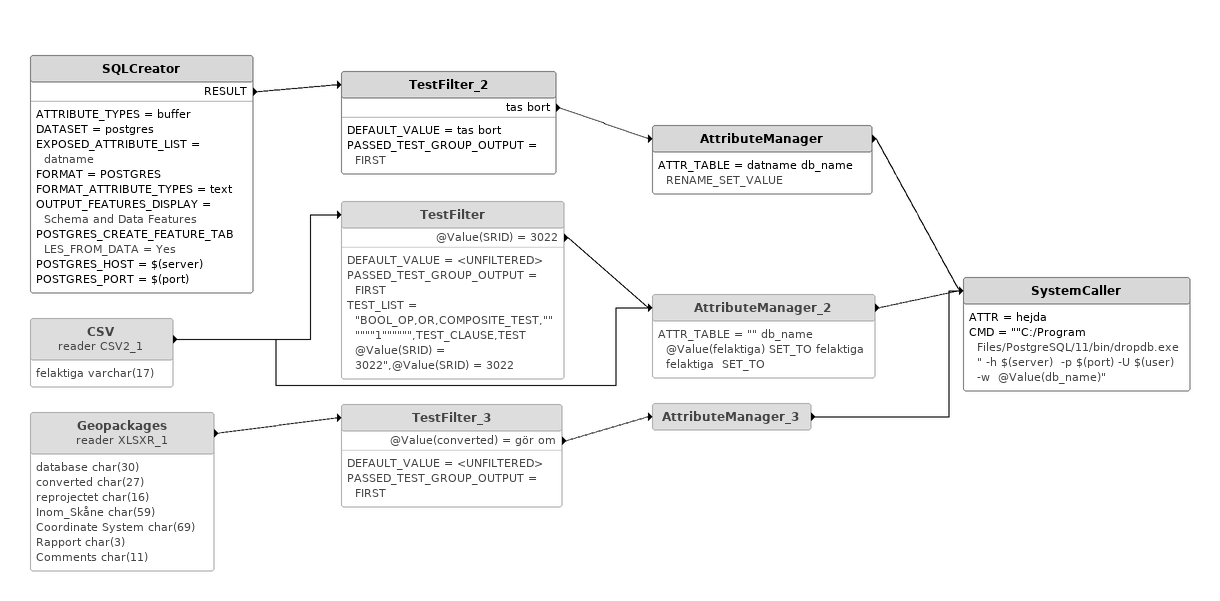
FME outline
SQLCreator
    ATTRIBUTE_TYPES = buffer
    DATASET = postgres
    EXPOSED_ATTRIBUTE_LIST = datname
    FORMAT = POSTGRES
    FORMAT_ATTRIBUTE_TYPES = text
    OUTPUT_FEATURES_DISPLAY = Schema and Data Features
    POSTGRES_CREATE_FEATURE_TABLES_FROM_DATA = Yes
    POSTGRES_HOST = $(server)
    POSTGRES_PORT = $(port)
    RESULT -> TestFilter_2
TestFilter_2
    DEFAULT_VALUE = tas bort
    PASSED_TEST_GROUP_OUTPUT = FIRST
    tas bort -> AttributeManager
AttributeManager
    ATTR_TABLE = datname db_name  RENAME_SET_VALUE
    -> SystemCaller
CSV (reader CSV2_1) [off]
    attributes: felaktiga varchar(17)
    -> TestFilter
    -> AttributeManager_2
TestFilter [off]
    DEFAULT_VALUE = <UNFILTERED>
    PASSED_TEST_GROUP_OUTPUT = FIRST
    TEST_LIST = "BOOL_OP,OR,COMPOSITE_TEST,""""""1"""""",TEST_CLAUSE,TEST @Value(SRID) = 3022",@Value(SRID) = 3022
    @Value(SRID) = 3022 -> AttributeManager_2
AttributeManager_2 [off]
    ATTR_TABLE = "" db_name @Value(felaktiga) SET_TO felaktiga felaktiga  SET_TO
    -> SystemCaller
Geopackages (reader XLSXR_1) [off]
    attributes: database char(30), converted char(27), reprojectet char(16), Inom_Skåne char(59), Coordinate System char(69), Rapport char(3), Comments char(11)
    -> TestFilter_3
TestFilter_3 [off]
    DEFAULT_VALUE = <UNFILTERED>
    PASSED_TEST_GROUP_OUTPUT = FIRST
    @Value(converted) = gör om -> AttributeManager_3
AttributeManager_3 [off]
    -> SystemCaller
SystemCaller
    ATTR = hejda
    CMD = ""C:/Program Files/PostgreSQL/11/bin/dropdb.exe" -h $(server)  -p $(port) -U $(user)  -w  @Value(db_name)"
